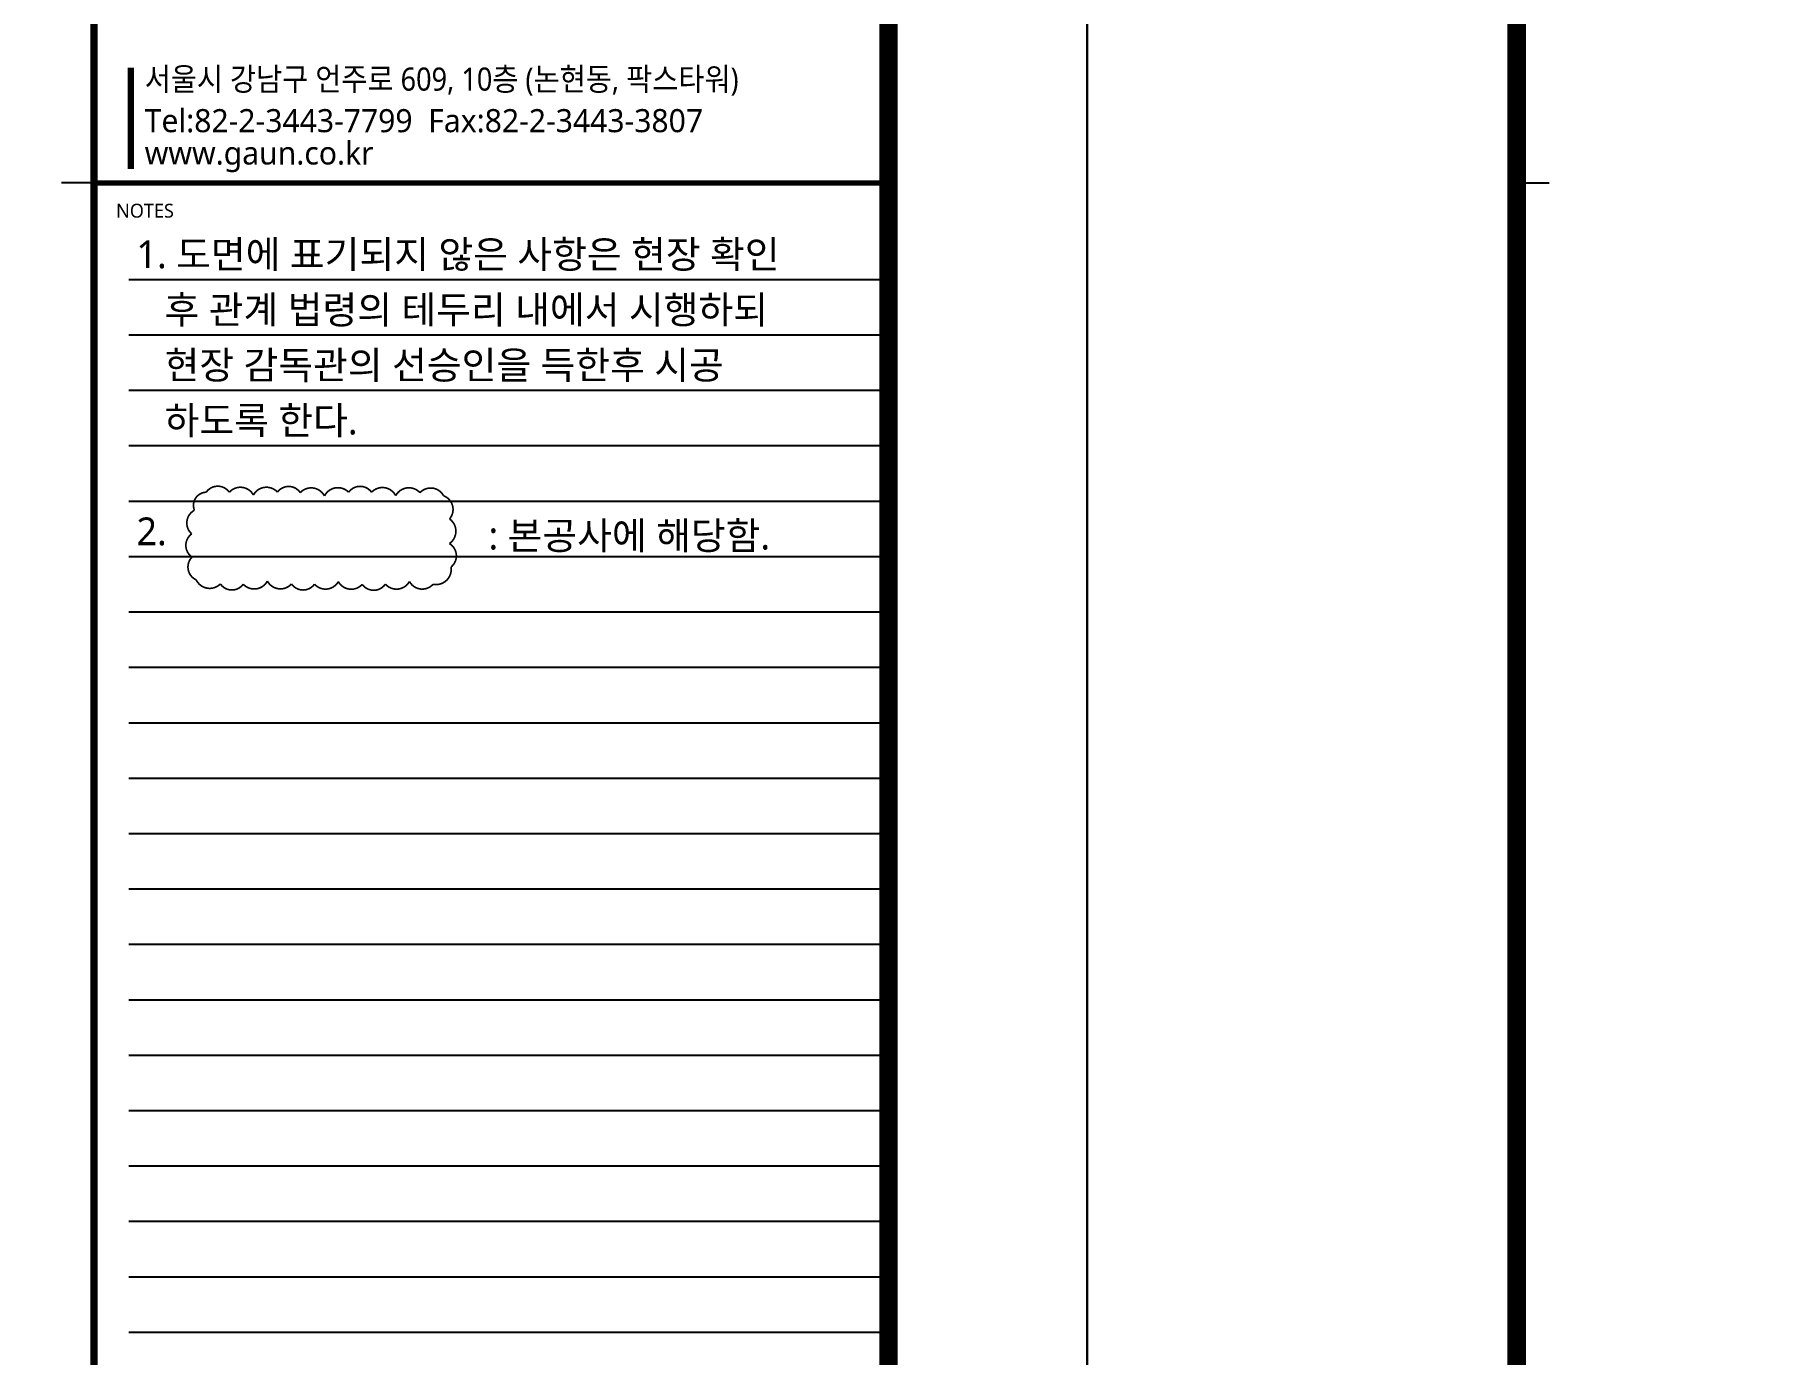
# Model space of a CAD drawing. Header units: millimetres. Extents: x 0 to 252300, y -45585 to -15885.
# Drawn here: x 78404 to 87771, y -30178 to -23031 of the extents above; entities that cross this region are included whole.
import ezdxf
from ezdxf.enums import TextEntityAlignment as Align

# ---------------------------------------------------------------- set-up
doc = ezdxf.new("R2010")
doc.units = ezdxf.units.MM
doc.header["$LTSCALE"] = 1000
doc.linetypes.add('CEN', pattern=[62, 60, -1, 0, -1])
for name, color, linetype in [('PLAN', 253, 'CEN'), ('SYM', 3, 'Continuous'), ('XR-SHEET-SHT', 5, 'Continuous'), ('XREF', 7, 'CEN')]:
    doc.layers.add(name, color=color, linetype=linetype)
doc.layers.add('XR-SHEET-TEMP', color=171, linetype='Continuous', plot=False)
doc.styles.add('GHS', font='malgun.ttf')
doc.styles.add('XR-SHEET$0$XREF-Form$0$맑은고딕', font='malgun.ttf')

# ---------------------------------------------------------------- blocks, each defined once
blk = doc.blocks.new('XR-FORM-EE', base_point=(461, 408))
at = {"layer": 'Defpoints', "linetype": 'Continuous', "ltscale": 2}
for points in [[(147457, 84911), (163900, 84911)], [(147457, 83711), (163900, 83711)], [(147457, 82511), (163900, 82511)], [(147457, 81311), (163900, 81311)], [(147457, 80111), (163900, 80111)], [(147457, 78911), (163900, 78911)], [(147457, 77711), (163900, 77711)], [(147457, 76511), (163900, 76511)], [(147457, 75311), (163900, 75311)], [(147457, 74111), (163900, 74111)], [(147457, 72911), (163900, 72911)], [(147457, 71711), (163900, 71711)], [(147457, 70511), (163900, 70511)], [(147457, 69311), (163900, 69311)], [(147457, 68111), (163900, 68111)], [(147457, 66911), (163900, 66911)], [(147457, 65711), (163900, 65711)], [(147457, 64511), (163900, 64511)], [(147457, 63311), (163900, 63311)], [(147457, 62111), (163900, 62111)]]:
    blk.add_lwpolyline(points, dxfattribs=at)
at = {"layer": 'XR-SHEET-SHT', "color": 5}
blk.add_lwpolyline([(0, 118800), (168200, 118800), (168200, 0), (0, 0)], close=True, dxfattribs=at)
at = {"layer": 'XR-SHEET-SHT', "color": 5, "const_width": 400}
blk.add_lwpolyline([(9300, 114600), (163900, 114600), (163900, 4200), (9300, 4200)], close=True, dxfattribs=at)
at = {"layer": 'XR-SHEET-SHT', "color": 5}
for points, const_width in [([(146700, 114600), (146700, 4200)], 160), ([(146700, 87000), (163900, 87000)], 114)]:
    blk.add_lwpolyline(points, dxfattribs=dict(at, const_width=const_width))
at = {"layer": 'XR-SHEET-SHT', "color": 7, "const_width": 140}
blk.add_lwpolyline([(147500, 89500), (147500, 87300)], dxfattribs=at)
at = {"layer": 'XR-SHEET-TEMP'}
for p, q in [((9300, 87000), (10000, 87000)), ((146700, 87000), (146000, 87000))]:
    blk.add_line(p, q, dxfattribs=at)
at = {"layer": 'XR-SHEET-SHT', "color": 7, "style": 'XR-SHEET$0$XREF-Form$0$맑은고딕', "width": 0.9}
blk.add_text('서울시 강남구 언주로 609, 10층 (논현동, 팍스타워)', height=500, dxfattribs=at).set_placement((147800, 89250), align=Align.MIDDLE_LEFT)
at = {"layer": 'XR-SHEET-SHT', "color": 7, "style": 'XR-SHEET$0$XREF-Form$0$맑은고딕'}
for s, height, p in [('Tel:82-2-3443-7799  Fax:82-2-3443-3807', 500, (147800, 88350)), ('www.gaun.co.kr', 500, (147800, 87650)), ('NOTES', 300, (147180, 86400))]:
    blk.add_text(s, height=height, dxfattribs=at).set_placement(p, align=Align.MIDDLE_LEFT)

msp = doc.modelspace()

# ---------------------------------------------------------------- linework, layer by layer
at = {"layer": 'PLAN', "color": 2, "const_width": 9.03}
msp.add_lwpolyline([(79278.6, -25983.6, 0.520567), (79409.5, -26005.6, 0.520567), (79533.1, -26007, 0.520567), (79663.7, -25990, 0.520567), (79794.5, -26005.7, 0.520567), (79919, -26006.7, 0.520567), (80047.9, -25992.9, 0.520567), (80177, -26007.9, 0.520567), (80302.5, -26006.8, 0.520567), (80432.8, -25992.3, 0.520567), (80560.4, -26007.6, 0.520567), (80657.9, -25914.1, 0.520567), (80649.1, -25787.1, 0.520567), (80649.8, -25653.9, 0.520567), (80617.2, -25528.3, 0.520567), (80489.7, -25511.8, 0.520567), (80358.4, -25527.9, 0.520567), (80227.5, -25509.3, 0.520567), (80103.8, -25509.5, 0.520567), (79972.9, -25529.5, 0.520567), (79841.7, -25511.4, 0.520567), (79718.3, -25508.7, 0.520567), (79588.3, -25524.4, 0.520567), (79458, -25509, 0.520567), (79332.8, -25509.1, 0.520567), (79269, -25606.6, 0.520567), (79254.4, -25734.7, 0.520567), (79256.2, -25860.2, 0.520567)], format="xyb", close=True, dxfattribs=at)

# ---------------------------------------------------------------- block references
at = {"layer": 'XREF', "xscale": 0.25, "yscale": 0.25, "zscale": 0.25}
for p in [(42165.3, -45482.7), (84215.3, -45482.7)]:
    msp.add_blockref('XR-FORM-EE', p, dxfattribs=at)

# ---------------------------------------------------------------- texts
at = {"layer": 'SYM', "style": 'GHS'}
for s, p in [('1. 도면에 표기되지 않은 사항은 현장 확인', (78955.2, -24220.8)), ('   후 관계 법령의 테두리 내에서 시행하되', (78955.2, -24520.8)), ('   현장 감독관의 선승인을 득한후 시공', (78955.2, -24820.8)), ('   하도록 한다.', (78955.2, -25120.8)), ('2. ', (78955.2, -25720.8)), (': 본공사에 해당함.', (80860.7, -25743.9))]:
    msp.add_text(s, height=150, dxfattribs=at).set_placement(p, align=Align.MIDDLE_LEFT)

doc.saveas('drawing.dxf')
